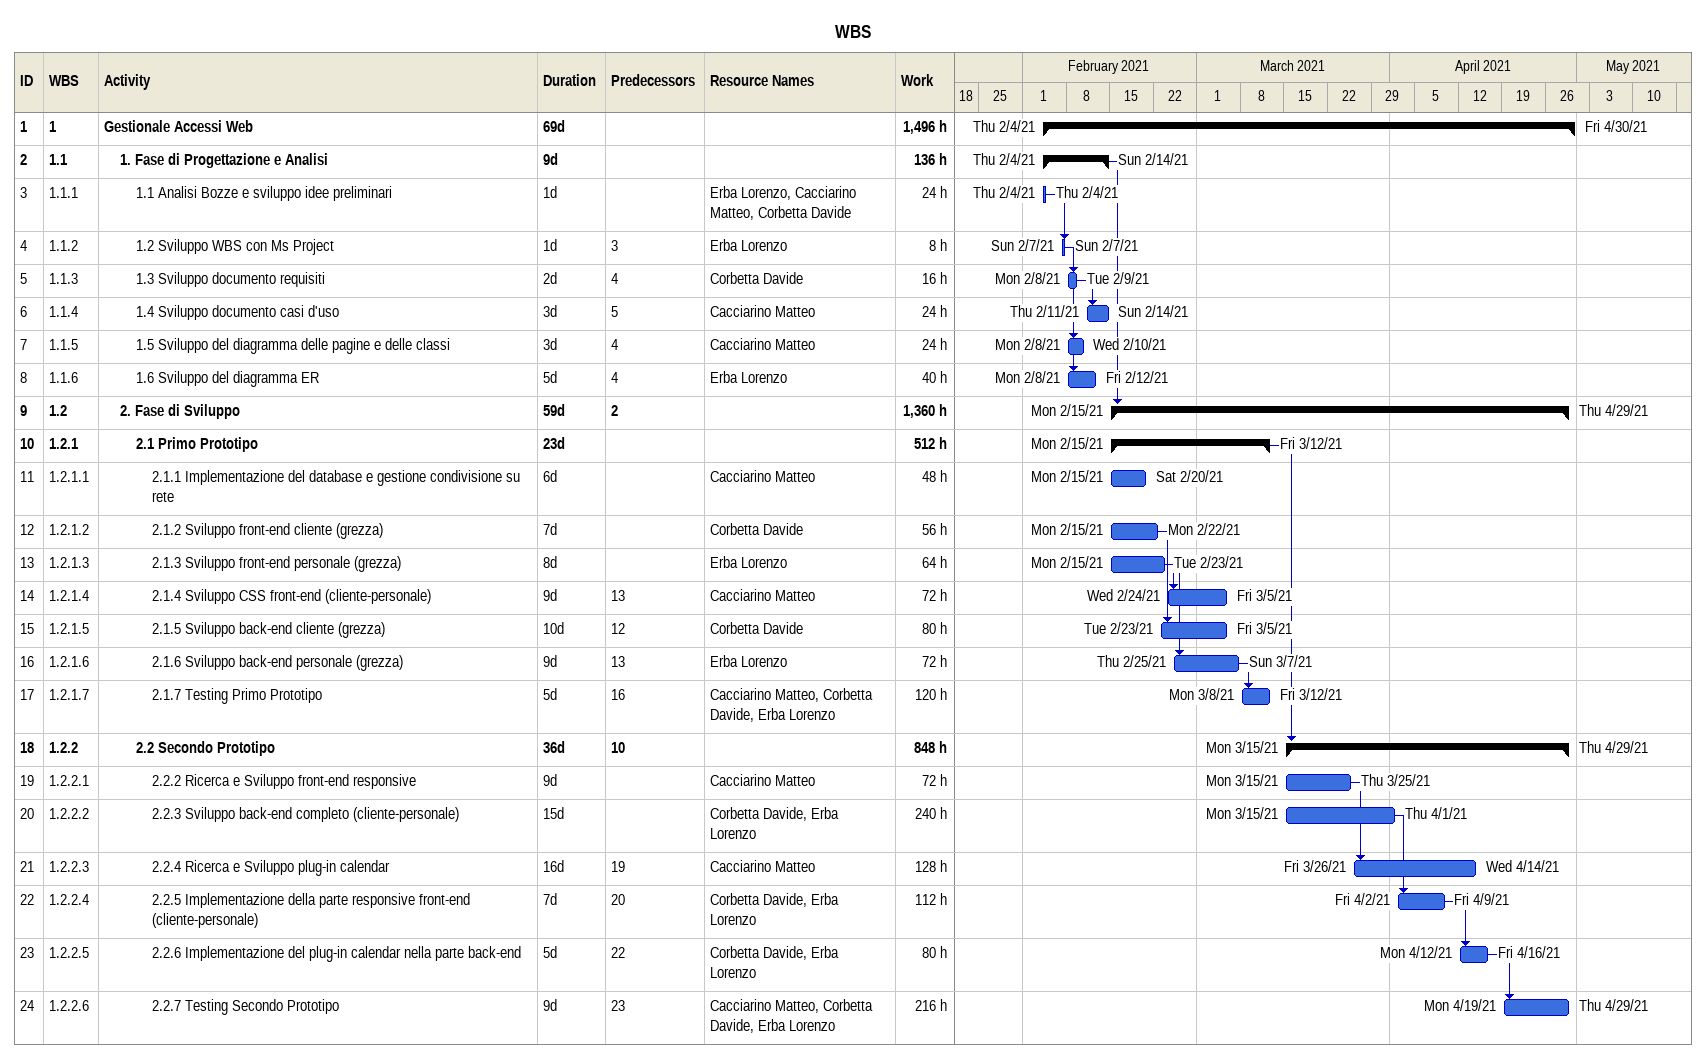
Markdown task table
WBS

| ID | WBS | Task | Duration | Start | Finish | Predecessors | Resources | Work (h) |
|---|---|---|---|---|---|---|---|---|
| 1 | 1 | **Gestionale Accessi Web** | 69d | 2021-02-04 | 2021-04-30 |  |  | 1496 |
| 2 | 1.1 | **1. Fase di Progettazione e Analisi** | 9d | 2021-02-04 | 2021-02-14 |  |  | 136 |
| 3 | 1.1.1 | 1.1 Analisi Bozze e sviluppo idee preliminari | 1d | 2021-02-04 | 2021-02-04 |  | Erba Lorenzo, Cacciarino Matteo, Corbetta Davide | 24 |
| 4 | 1.1.2 | 1.2 Sviluppo WBS con Ms Project | 1d | 2021-02-07 | 2021-02-07 | 3 | Erba Lorenzo | 8 |
| 5 | 1.1.3 | 1.3 Sviluppo documento requisiti | 2d | 2021-02-08 | 2021-02-09 | 4 | Corbetta Davide | 16 |
| 6 | 1.1.4 | 1.4 Sviluppo documento casi d'uso | 3d | 2021-02-11 | 2021-02-14 | 5 | Cacciarino Matteo | 24 |
| 7 | 1.1.5 | 1.5 Sviluppo del diagramma delle pagine e delle classi | 3d | 2021-02-08 | 2021-02-10 | 4 | Cacciarino Matteo | 24 |
| 8 | 1.1.6 | 1.6 Sviluppo del diagramma ER | 5d | 2021-02-08 | 2021-02-12 | 4 | Erba Lorenzo | 40 |
| 9 | 1.2 | **2. Fase di Sviluppo** | 59d | 2021-02-15 | 2021-04-29 | 2 |  | 1360 |
| 10 | 1.2.1 | **2.1 Primo Prototipo** | 23d | 2021-02-15 | 2021-03-12 |  |  | 512 |
| 11 | 1.2.1.1 | 2.1.1 Implementazione del database e gestione condivisione su rete | 6d | 2021-02-15 | 2021-02-20 |  | Cacciarino Matteo | 48 |
| 12 | 1.2.1.2 | 2.1.2 Sviluppo front-end cliente (grezza) | 7d | 2021-02-15 | 2021-02-22 |  | Corbetta Davide | 56 |
| 13 | 1.2.1.3 | 2.1.3 Sviluppo front-end personale (grezza) | 8d | 2021-02-15 | 2021-02-23 |  | Erba Lorenzo | 64 |
| 14 | 1.2.1.4 | 2.1.4 Sviluppo CSS front-end (cliente-personale) | 9d | 2021-02-24 | 2021-03-05 | 13 | Cacciarino Matteo | 72 |
| 15 | 1.2.1.5 | 2.1.5 Sviluppo back-end cliente (grezza) | 10d | 2021-02-23 | 2021-03-05 | 12 | Corbetta Davide | 80 |
| 16 | 1.2.1.6 | 2.1.6 Sviluppo back-end personale (grezza) | 9d | 2021-02-25 | 2021-03-07 | 13 | Erba Lorenzo | 72 |
| 17 | 1.2.1.7 | 2.1.7 Testing Primo Prototipo | 5d | 2021-03-08 | 2021-03-12 | 16 | Cacciarino Matteo, Corbetta Davide, Erba Lorenzo | 120 |
| 18 | 1.2.2 | **2.2 Secondo Prototipo** | 36d | 2021-03-15 | 2021-04-29 | 10 |  | 848 |
| 19 | 1.2.2.1 | 2.2.2 Ricerca e Sviluppo front-end responsive | 9d | 2021-03-15 | 2021-03-25 |  | Cacciarino Matteo | 72 |
| 20 | 1.2.2.2 | 2.2.3 Sviluppo back-end completo (cliente-personale) | 15d | 2021-03-15 | 2021-04-01 |  | Corbetta Davide, Erba Lorenzo | 240 |
| 21 | 1.2.2.3 | 2.2.4 Ricerca e Sviluppo plug-in calendar | 16d | 2021-03-26 | 2021-04-14 | 19 | Cacciarino Matteo | 128 |
| 22 | 1.2.2.4 | 2.2.5 Implementazione della parte responsive front-end (cliente-personale) | 7d | 2021-04-02 | 2021-04-09 | 20 | Corbetta Davide, Erba Lorenzo | 112 |
| 23 | 1.2.2.5 | 2.2.6 Implementazione del plug-in calendar nella parte back-end | 5d | 2021-04-12 | 2021-04-16 | 22 | Corbetta Davide, Erba Lorenzo | 80 |
| 24 | 1.2.2.6 | 2.2.7 Testing Secondo Prototipo | 9d | 2021-04-19 | 2021-04-29 | 23 | Cacciarino Matteo, Corbetta Davide, Erba Lorenzo | 216 |
